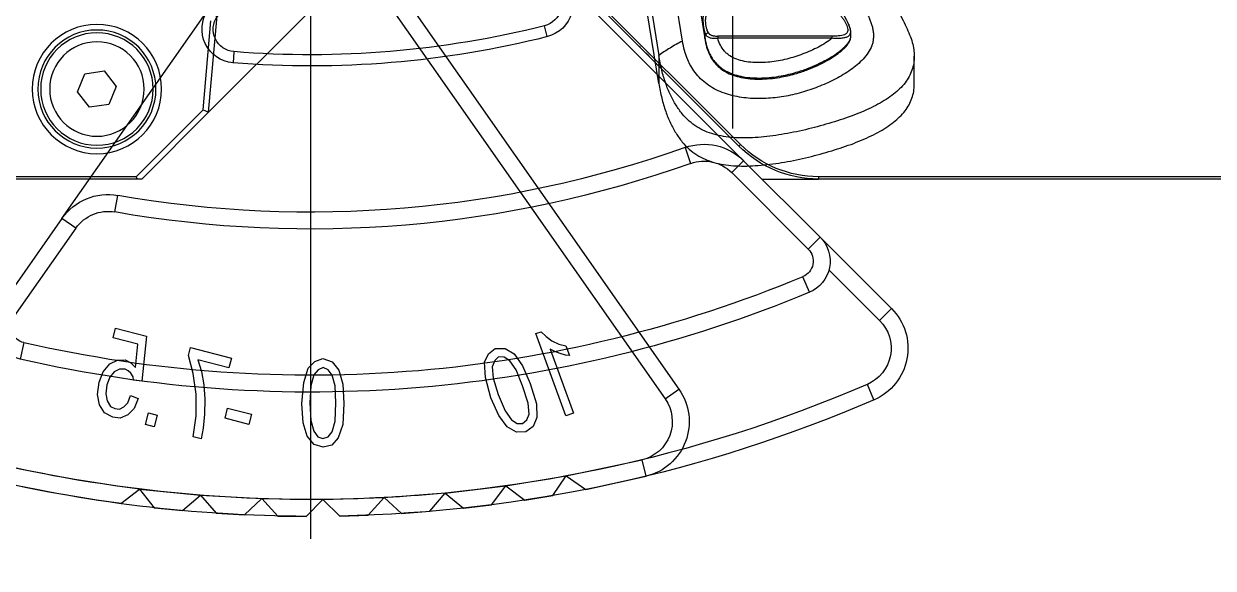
# Model space of a CAD drawing. Header units: millimetres. Extents: x -73584 to -37571, y -61249 to -50748.
# Drawn here: x -53809.8 to -53704, y -56947.1 to -56898.7 of the extents above; entities that cross this region are included whole.
import ezdxf

# ---------------------------------------------------------------- set-up
doc = ezdxf.new("R2010")
doc.units = ezdxf.units.MM
doc.header["$LTSCALE"] = 200
doc.linetypes.add('DOT_CENTER', pattern=[14, 12, -1, 0, -1])
doc.layers.add('1', color=7, linetype='Continuous')
doc.layers.add('DIM', color=3, linetype='Continuous')

# ---------------------------------------------------------------- blocks, each defined once
blk = doc.blocks.new('12586')
at = {"color": 7, "linetype": 'Continuous'}
for p, q in [((-40340.7, -54940.93), (-40342.48, -54929.92)), ((-40342.08, -54929.92), (-40340.7, -54938.43)), ((-40338.6, -54937.16), (-40339.77, -54929.92)), ((-40337.75, -54929.92), (-40336.62, -54936.92)), ((-40337.74, -54929.92), (-40336.62, -54936.82)), ((-40336.62, -54936.92), (-40336.62, -54936.82)), ((-40335.46, -54936.72), (-40335.46, -54936.91)), ((-40325.29, -54936.72), (-40335.46, -54936.72)), ((-40325.29, -54936.91), (-40335.46, -54936.91)), ((-40325.29, -54936.91), (-40325.29, -54936.72)), ((-40323.62, -54936.69), (-40323.62, -54936.59)), ((-40340.7, -54938.43), (-40340.7, -54940.93)), ((-40317.99, -54941.01), (-40317.99, -54938.51))]:
    blk.add_line(p, q, dxfattribs=at)
blk.add_lwpolyline([(-40323.62, -54936.59), (-40323.62, -54936.56), (-40323.63, -54936.36), (-40323.67, -54936.15), (-40323.73, -54935.94), (-40323.81, -54935.72), (-40323.9, -54935.5), (-40324.01, -54935.26), (-40324.15, -54934.99), (-40324.3, -54934.71), (-40324.47, -54934.39), (-40324.67, -54934), (-40324.87, -54933.59), (-40325.06, -54933.19), (-40325.18, -54932.91)], dxfattribs=at)
for centre, radius, start, end in [((-40328.27, -54937.45), 4.79, 22.0338, 22.4845), ((-40326.93, -54936.93), 3.35, 19.1651, 19.8054), ((-40324.17, -54936.35), 0.504, 336.2618, 342.3082), ((-40324.94, -54936.59), 1.32, 358.3289, 359.9358)]:
    blk.add_arc(centre, radius, start, end, dxfattribs=at)
for points, knots in [([(-40323.3, -54932.49), (-40323.27, -54932.54), (-40323.23, -54932.65), (-40323.15, -54932.81), (-40323.07, -54932.97), (-40322.97, -54933.18), (-40322.84, -54933.44), (-40322.71, -54933.71), (-40322.61, -54933.92), (-40322.49, -54934.13), (-40322.35, -54934.39), (-40322.18, -54934.7), (-40322.03, -54935.02), (-40321.9, -54935.34), (-40321.78, -54935.67), (-40321.69, -54936.01), (-40321.63, -54936.35), (-40321.61, -54936.7), (-40321.63, -54937.04), (-40321.7, -54937.39), (-40321.86, -54937.83), (-40322.16, -54938.35), (-40322.65, -54938.9), (-40323.21, -54939.39), (-40323.81, -54939.84), (-40324.46, -54940.24), (-40325.36, -54940.73), (-40326.55, -54941.26), (-40328.03, -54941.76), (-40329.58, -54942.11), (-40331.16, -54942.29), (-40332.75, -54942.27), (-40334.06, -54942.06), (-40335.06, -54941.73), (-40335.77, -54941.41), (-40336.42, -54941.01), (-40336.99, -54940.52), (-40337.48, -54939.97), (-40337.74, -54939.57), (-40337.86, -54939.36)], [0, 0, 0, 0, 0.007319, 0.014658, 0.021996, 0.02933, 0.044007, 0.0587, 0.066059, 0.073431, 0.088193, 0.102925, 0.117593, 0.132199, 0.146737, 0.161195, 0.175597, 0.189957, 0.204323, 0.218747, 0.233288, 0.262895, 0.293241, 0.324136, 0.35544, 0.387085, 0.418987, 0.483391, 0.548489, 0.614137, 0.680168, 0.746326, 0.812159, 0.844778, 0.877001, 0.908631, 0.939653, 0.970106, 1, 1, 1, 1]), ([(-40320.5, -54932.11), (-40320.34, -54932.49), (-40320.02, -54933.21), (-40319.54, -54934.21), (-40319.1, -54935.09), (-40318.72, -54935.87), (-40318.4, -54936.58), (-40318.16, -54937.25), (-40318.02, -54937.89), (-40317.99, -54938.31), (-40317.99, -54938.51)], [0, 0, 0, 0, 0.179958, 0.339038, 0.479793, 0.604647, 0.716117, 0.817296, 0.911151, 1, 1, 1, 1]), ([(-40335.96, -54934.14), (-40336.09, -54934.14), (-40336.3, -54934.2), (-40336.51, -54934.37), (-40336.63, -54934.53), (-40336.71, -54934.71), (-40336.76, -54934.91), (-40336.78, -54935.11), (-40336.78, -54935.31), (-40336.77, -54935.5), (-40336.76, -54935.69), (-40336.74, -54935.84), (-40336.72, -54935.96), (-40336.7, -54936.04), (-40336.69, -54936.13), (-40336.67, -54936.2), (-40336.65, -54936.28), (-40336.63, -54936.35), (-40336.61, -54936.41), (-40336.59, -54936.45), (-40336.58, -54936.48), (-40336.57, -54936.51), (-40336.55, -54936.54), (-40336.54, -54936.57), (-40336.54, -54936.59), (-40336.53, -54936.59), (-40336.53, -54936.59)], [0, 0, 0, 0, 0.136328, 0.204482, 0.272572, 0.340836, 0.409789, 0.478846, 0.547382, 0.61464, 0.680058, 0.742363, 0.771986, 0.801201, 0.829906, 0.857355, 0.883405, 0.908412, 0.932496, 0.944132, 0.955464, 0.966597, 0.977962, 0.990012, 0.995708, 1, 1, 1, 1]), ([(-40336.29, -54936.41), (-40336.33, -54936.35), (-40336.4, -54936.2), (-40336.47, -54935.94), (-40336.52, -54935.65), (-40336.54, -54935.35), (-40336.53, -54935.08), (-40336.48, -54934.87), (-40336.43, -54934.73), (-40336.34, -54934.6), (-40336.23, -54934.51), (-40336.1, -54934.45), (-40336.01, -54934.44), (-40335.96, -54934.44)], [0, 0, 0, 0, 0.101584, 0.215989, 0.342844, 0.478342, 0.617152, 0.686003, 0.753044, 0.817899, 0.88017, 0.940038, 1, 1, 1, 1]), ([(-40325.47, -54934.44), (-40325.29, -54934.42), (-40325, -54934.51), (-40324.69, -54934.73), (-40324.49, -54934.94), (-40324.31, -54935.17), (-40324.16, -54935.41), (-40324.04, -54935.66), (-40323.95, -54935.89), (-40323.91, -54936.08), (-40323.9, -54936.23), (-40323.92, -54936.32), (-40323.96, -54936.41), (-40324.02, -54936.48), (-40324.1, -54936.54), (-40324.24, -54936.61), (-40324.45, -54936.66), (-40324.72, -54936.7), (-40325, -54936.72), (-40325.19, -54936.72), (-40325.29, -54936.72)], [0, 0, 0, 0, 0.131591, 0.201498, 0.271859, 0.341776, 0.41038, 0.476404, 0.537912, 0.592543, 0.61695, 0.639601, 0.661262, 0.683446, 0.707695, 0.734475, 0.794483, 0.860672, 0.930509, 1, 1, 1, 1]), ([(-40323.84, -54935.65), (-40323.83, -54935.66), (-40323.81, -54935.71), (-40323.79, -54935.76), (-40323.78, -54935.79)], [0, 0, 0, 0, 0.253437, 1, 1, 1, 1]), ([(-40323.77, -54935.83), (-40323.75, -54935.88), (-40323.72, -54935.98), (-40323.67, -54936.16), (-40323.66, -54936.3), (-40323.67, -54936.39)], [0, 0, 0, 0, 0.274631, 0.536832, 1, 1, 1, 1]), ([(-40336.53, -54936.59), (-40336.55, -54936.63), (-40336.6, -54936.7), (-40336.62, -54936.78), (-40336.62, -54936.82)], [0, 0, 0, 0, 0.551262, 1, 1, 1, 1]), ([(-40336.62, -54936.82), (-40336.58, -54937.07), (-40336.46, -54937.58), (-40336.23, -54938.21), (-40335.95, -54938.71), (-40335.63, -54939.12), (-40335.19, -54939.54), (-40334.62, -54939.9), (-40333.94, -54940.16), (-40333.2, -54940.34), (-40332.4, -54940.43), (-40331.54, -54940.45), (-40330.67, -54940.39), (-40329.64, -54940.23), (-40328.58, -54939.98), (-40327.51, -54939.62), (-40326.61, -54939.24), (-40325.8, -54938.84), (-40325.1, -54938.41), (-40324.61, -54938.05), (-40324.3, -54937.78), (-40324.1, -54937.59), (-40323.91, -54937.37), (-40323.75, -54937.14), (-40323.66, -54936.93), (-40323.63, -54936.76), (-40323.62, -54936.67), (-40323.62, -54936.63)], [0, 0, 0, 0, 0.048253, 0.096642, 0.123242, 0.15455, 0.192106, 0.234447, 0.279387, 0.326322, 0.375651, 0.428931, 0.484743, 0.537203, 0.62194, 0.687588, 0.745319, 0.803196, 0.855717, 0.896805, 0.914732, 0.932211, 0.949673, 0.966866, 0.983568, 0.991758, 1, 1, 1, 1]), ([(-40336.62, -54936.92), (-40336.58, -54937.18), (-40336.46, -54937.69), (-40336.23, -54938.32), (-40335.94, -54938.82), (-40335.62, -54939.23), (-40335.18, -54939.65), (-40334.6, -54940.01), (-40333.91, -54940.27), (-40333.17, -54940.44), (-40332.36, -54940.54), (-40331.5, -54940.55), (-40330.62, -54940.48), (-40329.59, -54940.33), (-40328.53, -54940.07), (-40327.47, -54939.71), (-40326.57, -54939.33), (-40325.76, -54938.91), (-40325.07, -54938.49), (-40324.59, -54938.13), (-40324.28, -54937.86), (-40324.07, -54937.66), (-40323.89, -54937.44), (-40323.74, -54937.21), (-40323.64, -54936.96), (-40323.62, -54936.78), (-40323.62, -54936.69)], [0, 0, 0, 0, 0.048358, 0.096867, 0.123595, 0.155118, 0.192932, 0.235479, 0.280594, 0.327717, 0.377307, 0.430919, 0.486828, 0.539015, 0.62311, 0.688393, 0.746146, 0.804155, 0.856192, 0.896849, 0.914716, 0.932222, 0.94971, 0.966883, 0.98354, 1, 1, 1, 1]), ([(-40336.53, -54936.59), (-40336.51, -54936.55), (-40336.44, -54936.47), (-40336.34, -54936.42), (-40336.29, -54936.41)], [0, 0, 0, 0, 0.483745, 1, 1, 1, 1]), ([(-40336.53, -54936.59), (-40336.5, -54936.63), (-40336.46, -54936.68), (-40336.37, -54936.76), (-40336.26, -54936.82), (-40336.13, -54936.86), (-40335.99, -54936.89), (-40335.82, -54936.91), (-40335.65, -54936.91), (-40335.52, -54936.91), (-40335.46, -54936.91)], [0, 0, 0, 0, 0.096189, 0.19418, 0.298402, 0.413659, 0.542336, 0.684814, 0.839168, 1, 1, 1, 1]), ([(-40336.29, -54936.41), (-40336.29, -54936.42), (-40336.29, -54936.42), (-40336.29, -54936.43), (-40336.28, -54936.44), (-40336.27, -54936.45), (-40336.26, -54936.47), (-40336.24, -54936.5), (-40336.21, -54936.53), (-40336.17, -54936.56), (-40336.13, -54936.58), (-40336.07, -54936.62), (-40335.98, -54936.65), (-40335.86, -54936.68), (-40335.74, -54936.7), (-40335.6, -54936.72), (-40335.51, -54936.72), (-40335.46, -54936.72)], [0, 0, 0, 0, 0.005779, 0.011877, 0.024309, 0.049302, 0.074198, 0.099101, 0.149411, 0.201559, 0.256364, 0.313844, 0.434476, 0.561239, 0.700466, 0.84805, 1, 1, 1, 1]), ([(-40325.29, -54936.91), (-40325.48, -54937.06), (-40325.88, -54937.33), (-40326.73, -54937.82), (-40327.88, -54938.33), (-40329.08, -54938.71), (-40330.07, -54938.92), (-40330.83, -54939.03), (-40331.59, -54939.08), (-40332.34, -54939.07), (-40333.08, -54938.98), (-40333.77, -54938.8), (-40334.29, -54938.55), (-40334.64, -54938.28), (-40334.95, -54937.97), (-40335.25, -54937.52), (-40335.4, -54937.11), (-40335.46, -54936.91)], [0, 0, 0, 0, 0.061989, 0.125452, 0.254736, 0.385733, 0.451581, 0.51746, 0.583168, 0.64828, 0.712388, 0.774505, 0.832944, 0.860989, 0.888722, 0.943988, 1, 1, 1, 1]), ([(-40324.95, -54936.93), (-40324.98, -54936.93), (-40325.09, -54936.92), (-40325.21, -54936.92), (-40325.29, -54936.91)], [0, 0, 0, 0, 0.248842, 1, 1, 1, 1]), ([(-40323.77, -54936.65), (-40323.79, -54936.68), (-40323.86, -54936.74), (-40323.98, -54936.8), (-40324.11, -54936.85), (-40324.26, -54936.88), (-40324.42, -54936.91), (-40324.66, -54936.93), (-40324.83, -54936.93), (-40324.95, -54936.93)], [0, 0, 0, 0, 0.100052, 0.207523, 0.323069, 0.446381, 0.576612, 0.71294, 1, 1, 1, 1]), ([(-40323.67, -54936.39), (-40323.67, -54936.4), (-40323.67, -54936.43), (-40323.68, -54936.47), (-40323.69, -54936.5)], [0, 0, 0, 0, 0.253426, 1, 1, 1, 1]), ([(-40338.6, -54937.16), (-40338.97, -54937.35), (-40339.69, -54937.75), (-40340.37, -54938.2), (-40340.7, -54938.43)], [0, 0, 0, 0, 0.511594, 1, 1, 1, 1]), ([(-40337.86, -54939.36), (-40337.96, -54939.19), (-40338.17, -54938.75), (-40338.43, -54938.01), (-40338.55, -54937.44), (-40338.6, -54937.16)], [0, 0, 0, 0, 0.253119, 0.628036, 1, 1, 1, 1]), ([(-40317.99, -54938.51), (-40317.99, -54938.72), (-40318.02, -54939.14), (-40318.18, -54939.75), (-40318.44, -54940.33), (-40318.94, -54941.09), (-40319.65, -54941.76), (-40320.49, -54942.36), (-40321.23, -54942.79), (-40322.04, -54943.2), (-40323.23, -54943.71), (-40324.84, -54944.28), (-40326.53, -54944.76), (-40327.92, -54945.1), (-40329.33, -54945.4), (-40330.73, -54945.62), (-40332.11, -54945.74), (-40333.1, -54945.78), (-40334.05, -54945.75), (-40334.95, -54945.65), (-40335.79, -54945.46), (-40336.59, -54945.18), (-40337.33, -54944.79), (-40338.02, -54944.27), (-40338.64, -54943.63), (-40339.2, -54942.84), (-40339.69, -54941.93), (-40340.12, -54940.88), (-40340.46, -54939.7), (-40340.63, -54938.87), (-40340.7, -54938.43)], [0, 0, 0, 0, 0.021175, 0.042051, 0.063215, 0.085217, 0.133505, 0.160402, 0.189155, 0.219668, 0.251772, 0.319916, 0.391742, 0.428314, 0.464892, 0.53669, 0.571267, 0.604541, 0.636326, 0.666626, 0.69559, 0.723648, 0.751471, 0.779863, 0.80969, 0.841783, 0.876611, 0.914441, 0.955502, 1, 1, 1, 1]), ([(-40340.7, -54940.93), (-40340.63, -54941.37), (-40340.46, -54942.2), (-40340.12, -54943.38), (-40339.69, -54944.43), (-40339.2, -54945.34), (-40338.64, -54946.13), (-40338.02, -54946.77), (-40337.33, -54947.29), (-40336.59, -54947.68), (-40335.79, -54947.96), (-40334.95, -54948.15), (-40334.05, -54948.25), (-40333.1, -54948.28), (-40332.11, -54948.24), (-40330.73, -54948.12), (-40329.33, -54947.9), (-40327.92, -54947.6), (-40326.53, -54947.26), (-40324.84, -54946.78), (-40323.23, -54946.21), (-40322.04, -54945.7), (-40321.23, -54945.29), (-40320.49, -54944.86), (-40319.65, -54944.26), (-40318.94, -54943.59), (-40318.44, -54942.83), (-40318.18, -54942.25), (-40318.02, -54941.64), (-40317.99, -54941.22), (-40317.99, -54941.01)], [0, 0, 0, 0, 0.044498, 0.085559, 0.123389, 0.158217, 0.19031, 0.220137, 0.248529, 0.276351, 0.30441, 0.333374, 0.363674, 0.395459, 0.428733, 0.46331, 0.535108, 0.571686, 0.608258, 0.680084, 0.748228, 0.780332, 0.810845, 0.839598, 0.866495, 0.914783, 0.936785, 0.957949, 0.978825, 1, 1, 1, 1])]:
    blk.add_open_spline(points, degree=3, knots=knots, dxfattribs=at)
blk.add_open_spline([(-40323.71, -54936.55), (-40323.72, -54936.58), (-40323.74, -54936.62), (-40323.77, -54936.65)], degree=3, dxfattribs=at)
at = {"layer": 'DIM', "color": 3}
blk.add_line((-40334.15, -54929.92), (-40334.15, -54944.92), dxfattribs=at)
blk = doc.blocks.new('23-D1020-B_EXTRUSION-MAIN-BODY_BASESTAND-0_5m_Absen-PL__363', base_point=(418.75, -61.98))
at = {"color": 7, "linetype": 'Continuous'}
for p, q in [((880.54, -58.91), (904.18, -35.27)), ((880.68, -59.05), (904.32, -35.41)), ((427.82, -56.05), (419.25, -47.48)), ((427.82, -56.05), (427.07, -47.47)), ((428.3, -55.82), (427.61, -47.91)), ((888.94, -50.79), (889.1, -50.63)), ((889.43, -50.3), (889.54, -50.19)), ((889.54, -50.19), (889.75, -49.98)), ((887.98, -51.75), (888.02, -51.71)), ((888.02, -51.71), (888.11, -51.62)), ((888.64, -51.09), (888.75, -50.98)), ((888.75, -50.98), (888.94, -50.79)), ((887.75, -51.98), (887.85, -51.88)), ((887.85, -51.88), (887.89, -51.84)), ((428.3, -55.82), (427.82, -56.05)), ((428.3, -55.82), (434.26, -61.78)), ((427.82, -56.05), (433.75, -61.98)), ((433.75, -61.98), (434.17, -61.98)), ((434.26, -61.78), (434.17, -61.98)), ((434.17, -61.98), (873.61, -61.98)), ((434.26, -61.78), (873.61, -61.78)), ((878.63, -61.98), (873.61, -61.98))]:
    blk.add_line(p, q, dxfattribs=at)
at = {"color": 140, "linetype": 'Continuous'}
for p, q in [((880.68, -59.05), (880.54, -58.91)), ((873.61, -61.78), (873.61, -61.98))]:
    blk.add_line(p, q, dxfattribs=at)
at = {"color": 7, "linetype": 'Continuous'}
for radius in [5.75, 5.25]:
    blk.add_circle((437.75, -53.98), radius, dxfattribs=at)
for radius in [9.8, 10]:
    blk.add_arc((873.61, -51.98), radius, 270, 315, dxfattribs=at)
blk = doc.blocks.new('23-D1023-B_CURAVLE-PLATE-RIGHT_Absen-PL__364', base_point=(865.65, -91.98))
at = {"color": 7, "linetype": 'Continuous'}
for p, q in [((894.25, 17.02), (907.3, 17.02)), ((918.2, 17.02), (907.3, 17.02)), ((928.52, 16.02), (918.2, 17.02)), ((894.54, 16.87), (894.37, 16.9)), ((928.52, 16.02), (940.79, 14.82)), ((941.37, 14.68), (941.26, 13.58)), ((941.24, 12.07), (920.96, -4.94)), ((941.88, 11.3), (921.61, -5.71)), ((902.48, 8.79), (907.61, 5.83)), ((917.75, -31.39), (917.75, -11.84)), ((918.75, -31.39), (918.75, -11.84)), ((906.75, -30.85), (906.75, -31.55)), ((905.27, -34.28), (905.34, -33.89)), ((919.38, -36.56), (927.05, -47.52)), ((920.2, -35.98), (927.87, -46.94)), ((903.41, -37.2), (896.32, -44.29)), ((904.11, -37.91), (897.03, -45)), ((896.32, -44.29), (880.26, -60.35)), ((940.86, -65.49), (927.87, -46.94)), ((873.45, -67.16), (880.26, -60.35)), ((874.51, -68.22), (881.32, -61.41)), ((940.86, -65.49), (946.36, -73.35)), ((939.63, -66.35), (945.13, -74.21)), ((873.45, -67.16), (867.12, -73.49)), ((872.67, -70.06), (868.18, -74.55)), ((946.36, -73.35), (951.49, -80.68)), ((946.62, -76.34), (950.26, -81.54)), ((917.66, -90.48), (916.16, -91.95)), ((919.14, -91.98), (917.66, -90.48))]:
    blk.add_line(p, q, dxfattribs=at)
at = {"color": 140, "linetype": 'Continuous'}
for p, q in [((895.18, 16.09), (895.36, 16.24)), ((941.04, 13.4), (940.31, 14.08)), ((941.24, 12.07), (941.88, 11.3)), ((921.61, -5.71), (920.96, -4.94)), ((917.75, -11.84), (918.75, -11.84)), ((906.61, -31.55), (906.75, -31.55)), ((918.75, -31.39), (917.75, -31.39)), ((919.38, -36.56), (920.2, -35.98)), ((904.11, -37.91), (903.41, -37.2)), ((897.03, -45), (896.32, -44.29)), ((927.87, -46.94), (927.05, -47.52)), ((897.71, -49.32), (897.95, -48.35)), ((925.57, -50.66), (925.65, -51.65)), ((885.47, -59.18), (884.97, -60.59)), ((881.32, -61.41), (880.26, -60.35)), ((936.16, -64.91), (935.9, -63.44)), ((939.63, -66.35), (940.86, -65.49)), ((874.51, -68.22), (873.45, -67.16)), ((874.41, -72.05), (874.99, -70.67)), ((868.18, -74.55), (867.12, -73.49)), ((946.36, -73.35), (945.13, -74.21)), ((944.24, -76.53), (944.58, -78)), ((868.67, -81.62), (869.26, -80.24)), ((951.49, -80.68), (950.26, -81.54)), ((948.22, -86.95), (948.58, -88.4))]:
    blk.add_line(p, q, dxfattribs=at)
at = {"color": 7, "linetype": 'Continuous'}
for centre, radius, start, end in [((907.3, 16.02), 1, 90, 237.8343), ((893.78, 15.02), 2, 37.5549, 67.4999), ((918.75, 34.22), 29.5, 217.5551, 316.9552), ((928.43, 15.02), 1, 296.7498, 84.4477), ((918.75, 34.22), 22.5, 237.8343, 296.7498), ((940.6, 12.83), 2, 67.2804, 84.4477), ((941.77, 12.72), 2, 101.6151, 136.9552), ((940.6, 12.83), 2, 310, 67.2804), ((918.75, 34.22), 30.5, 248.5714, 316.9552), ((941.77, 12.72), 1, 120.6279, 136.9552), ((940.6, 12.83), 1, 310, 48.2676), ((926.75, -11.84), 9, 130, 180), ((926.75, -11.84), 8, 130, 180), ((897.75, -31.55), 9, 315, 0), ((926.75, -31.39), 9, 180, 215), ((926.75, -31.39), 8, 180, 215), ((897.75, -31.55), 8, 314.9999, 339.9999), ((898.44, -46.41), 3, 135, 255.862), ((898.44, -46.41), 2, 135, 255.862), ((925.41, -48.66), 2, 274.5963, 35), ((925.41, -48.66), 3, 274.5963, 35), ((918.75, 34.22), 85.15, 255.862, 274.5963), ((918.75, 34.22), 86.15, 255.862, 274.5963), ((883.79, -63.89), 5, 70.3878, 135), ((918.75, 34.22), 99.15, 250.3878, 279.9601), ((883.79, -63.89), 3.5, 70.3878, 135), ((918.75, 34.22), 100.65, 250.3878, 279.9601), ((936.76, -68.36), 5, 35, 99.9601), ((936.76, -68.36), 3.5, 35, 99.9601), ((875.57, -69.28), 3, 135, 247.3539), ((875.57, -69.28), 1.5, 135, 247.3539), ((918.75, 34.22), 113.65, 247.3539, 282.9618), ((918.75, 34.22), 115.15, 247.3539, 282.9618), ((870.65, -77.03), 5, 135, 246.6188), ((943.91, -75.07), 3, 282.9618, 35), ((870.65, -77.03), 3.5, 135, 246.6188), ((943.91, -75.07), 1.5, 282.9618, 35), ((918.75, 34.22), 124.7, 246.6188, 269.5), ((947.4, -83.55), 5, 283.6719, 35), ((918.75, 34.22), 126.2, 246.6188, 268.823), ((947.4, -83.55), 3.5, 283.6719, 35), ((918.75, 34.22), 124.7, 269.5, 283.6719), ((918.75, 34.22), 126.2, 270.177, 283.6719)]:
    blk.add_arc(centre, radius, start, end, dxfattribs=at)
blk = doc.blocks.new('CHEESE-HEAD-HEXAGON-SOCKET-BOLT_ISO-7379_M5-6_5x10_A2-70_STAINLESS-STEEL__368', base_point=(432.75, -58.98))
at = {"color": 7, "linetype": 'Continuous'}
for p, q in [((437.1, -52.37), (436.03, -53.74)), ((438.82, -52.62), (437.1, -52.37)), ((439.47, -54.22), (438.82, -52.62)), ((436.03, -53.74), (436.68, -55.34)), ((438.4, -55.59), (439.47, -54.22)), ((436.68, -55.34), (438.4, -55.59))]:
    blk.add_line(p, q, dxfattribs=at)
blk.add_circle((437.75, -53.98), 5, dxfattribs=at)
at = {"color": 140, "linetype": 'Continuous'}
blk.add_circle((437.75, -53.98), 4.2, dxfattribs=at)
blk = doc.blocks.new('Top1', base_point=(668.75, -75.52))
at = {"color": 7, "linetype": 'Continuous'}
for p, q in [((417.3, -35.98), (386.01, -80.68)), ((418.53, -36.84), (387.24, -81.54)), ((396.06, -83.05), (398.72, -75.73)), ((397.82, -75.98), (397.3, -76.37)), ((398.26, -75.56), (397.82, -75.98)), ((398.72, -75.73), (398.26, -75.56)), ((436.09, -75.25), (433.33, -75.96)), ((433.33, -75.96), (433.77, -79.97)), ((434.12, -76.67), (436.31, -76.1)), ((436.31, -76.1), (436.09, -75.25)), ((397.46, -77.11), (395.39, -82.8)), ((396.06, -76.81), (395.74, -77.69)), ((396.68, -76.67), (396.06, -76.81)), ((397.3, -76.37), (396.68, -76.67)), ((397.05, -77.33), (397.46, -77.11)), ((401.46, -77.04), (400.66, -77.54)), ((402.35, -77.05), (401.46, -77.04)), ((402.94, -77.53), (402.35, -77.05)), ((429.42, -76.97), (425.8, -77.91)), ((429.6, -77.69), (429.42, -76.97)), ((434.33, -78.75), (434.12, -76.67)), ((395.74, -77.69), (396.08, -77.65)), ((396.08, -77.65), (396.56, -77.51)), ((396.56, -77.51), (397.05, -77.33)), ((400.66, -77.54), (399.91, -78.58)), ((400.48, -78.94), (401.05, -78.15)), ((401.05, -78.15), (401.56, -77.81)), ((401.56, -77.81), (402.04, -77.78)), ((402.04, -77.78), (402.39, -78.12)), ((402.39, -78.12), (402.61, -78.67)), ((403.28, -78.28), (402.94, -77.53)), ((417.68, -77.95), (416.83, -78.25)), ((418.39, -78.2), (417.68, -77.95)), ((418.97, -78.79), (418.39, -78.2)), ((425.8, -77.91), (426.03, -78.76)), ((426.03, -78.76), (428.78, -78.05)), ((428.78, -78.05), (428.45, -79.1)), ((429.19, -79.27), (429.6, -77.69)), ((435.25, -78.06), (434.73, -78.34)), ((435.91, -78.09), (435.25, -78.06)), ((436.59, -78.42), (435.91, -78.09)), ((399.91, -78.58), (399.23, -80.17)), ((399.92, -80.36), (400.48, -78.94)), ((402.61, -78.67), (402.53, -79.69)), ((403.21, -79.62), (403.28, -78.28)), ((416.25, -78.99), (415.9, -80.22)), ((416.83, -78.25), (416.25, -78.99)), ((416.83, -79.43), (417.19, -78.94)), ((417.19, -78.94), (417.63, -78.74)), ((417.63, -78.74), (418.08, -78.94)), ((418.08, -78.94), (418.48, -79.38)), ((419.37, -80.07), (418.97, -78.79)), ((428.45, -79.1), (428.25, -80.27)), ((428.93, -81.12), (429.19, -79.27)), ((434.73, -78.34), (434.33, -78.75)), ((434.54, -79.56), (434.74, -79.26)), ((434.74, -79.26), (434.96, -79.05)), ((434.96, -79.05), (435.24, -78.88)), ((435.24, -78.88), (435.75, -78.9)), ((435.75, -78.9), (436.22, -79.13)), ((436.22, -79.13), (436.61, -79.59)), ((437.19, -79.13), (436.59, -78.42)), ((437.56, -80.05), (437.19, -79.13)), ((399.23, -80.17), (398.68, -81.96)), ((402.53, -79.69), (402.09, -81.15)), ((402.74, -81.44), (403.21, -79.62)), ((415.9, -80.22), (415.81, -81.94)), ((416.57, -80.37), (416.83, -79.43)), ((418.48, -79.38), (418.74, -80.37)), ((419.54, -81.94), (419.37, -80.07)), ((428.25, -80.27), (428.17, -81.57)), ((433.77, -79.97), (434.49, -79.88)), ((434.49, -79.88), (434.54, -79.56)), ((436.61, -79.59), (436.88, -80.28)), ((436.88, -80.28), (436.95, -81.08)), ((437.7, -81.14), (437.56, -80.05)), ((399.4, -81.91), (399.92, -80.36)), ((402.09, -81.15), (401.47, -82.6)), ((416.52, -81.89), (416.57, -80.37)), ((418.74, -80.37), (418.83, -81.89)), ((428.92, -83.05), (428.93, -81.12)), ((434.75, -81.24), (434.08, -81.51)), ((435, -81.89), (434.75, -81.24)), ((436.95, -81.08), (436.84, -81.72)), ((437.53, -82.05), (437.7, -81.14)), ((398.68, -81.96), (398.65, -83.2)), ((399.33, -82.88), (399.4, -81.91)), ((402.03, -83.02), (402.74, -81.44)), ((415.81, -81.94), (415.9, -83.81)), ((416.57, -83.52), (416.52, -81.89)), ((418.83, -81.89), (418.74, -83.47)), ((419.41, -83.67), (419.54, -81.94)), ((426.13, -82.35), (424.02, -82.9)), ((426.36, -83.26), (426.13, -82.35)), ((428.17, -81.57), (428.19, -82.88)), ((434.08, -81.51), (434.45, -82.39)), ((434.45, -82.39), (435.01, -82.95)), ((435.37, -82.25), (435, -81.89)), ((435.75, -82.46), (435.37, -82.25)), ((436.15, -82.4), (435.75, -82.46)), ((436.55, -82.2), (436.15, -82.4)), ((436.84, -81.72), (436.55, -82.2)), ((437.07, -82.78), (437.53, -82.05)), ((395.39, -82.8), (396.06, -83.05)), ((398.65, -83.2), (398.97, -84)), ((399.52, -83.41), (399.33, -82.88)), ((399.93, -83.72), (399.52, -83.41)), ((400.9, -83.39), (400.39, -83.73)), ((401.47, -82.6), (400.9, -83.39)), ((401.29, -84.01), (402.03, -83.02)), ((416.83, -84.45), (416.57, -83.52)), ((418.74, -83.47), (418.48, -84.41)), ((424.02, -82.9), (424.25, -83.8)), ((424.25, -83.8), (426.36, -83.26)), ((428.19, -82.88), (428.29, -84.13)), ((429.18, -84.92), (428.92, -83.05)), ((433.17, -82.77), (432.39, -82.97)), ((432.39, -82.97), (432.66, -84.02)), ((433.44, -83.82), (433.17, -82.77)), ((435.01, -82.95), (435.68, -83.24)), ((435.68, -83.24), (436.35, -83.17)), ((436.35, -83.17), (437.07, -82.78)), ((398.97, -84), (399.61, -84.45)), ((399.61, -84.45), (400.45, -84.49)), ((400.39, -83.73), (399.93, -83.72)), ((400.45, -84.49), (401.29, -84.01)), ((415.9, -83.81), (416.3, -85)), ((417.19, -84.9), (416.83, -84.45)), ((418.48, -84.41), (418.12, -84.9)), ((419.05, -84.85), (419.41, -83.67)), ((428.29, -84.13), (428.49, -85.1)), ((432.66, -84.02), (433.44, -83.82)), ((416.3, -85), (416.88, -85.64)), ((416.88, -85.64), (417.63, -85.83)), ((417.68, -85.05), (417.19, -84.9)), ((417.63, -85.83), (418.43, -85.59)), ((418.12, -84.9), (417.68, -85.05)), ((418.43, -85.59), (419.05, -84.85)), ((428.49, -85.1), (429.18, -84.92)), ((396.03, -88.39), (389.28, -86.95)), ((394.29, -89.59), (388.92, -88.4)), ((396.03, -88.39), (394.29, -89.59)), ((401.4, -89.27), (396.03, -88.39)), ((397.22, -90.13), (396.03, -88.39)), ((401.4, -89.27), (399.71, -90.54)), ((406.8, -89.91), (401.4, -89.27)), ((402.66, -90.95), (401.4, -89.27)), ((433.95, -89.55), (428.53, -90.1)), ((433.95, -89.55), (432.65, -91.21)), ((435.61, -90.85), (433.95, -89.55)), ((399.71, -90.54), (397.22, -90.13)), ((406.8, -89.91), (405.17, -91.25)), ((408.14, -91.53), (406.8, -89.91)), ((412.22, -90.31), (410.66, -91.72)), ((413.63, -91.88), (412.22, -90.31)), ((417.66, -90.48), (412.22, -90.31)), ((417.66, -90.48), (416.16, -91.95)), ((423.1, -90.4), (417.66, -90.48)), ((419.14, -91.98), (417.66, -90.48)), ((423.1, -90.4), (421.66, -91.95)), ((428.53, -90.1), (423.1, -90.4)), ((424.64, -91.84), (423.1, -90.4)), ((428.53, -90.1), (427.16, -91.7)), ((430.14, -91.47), (428.53, -90.1)), ((405.17, -91.25), (402.66, -90.95)), ((410.66, -91.72), (408.14, -91.53)), ((416.16, -91.95), (413.63, -91.88)), ((421.66, -91.95), (419.14, -91.98)), ((427.16, -91.7), (424.64, -91.84)), ((432.65, -91.21), (430.14, -91.47))]:
    blk.add_line(p, q, dxfattribs=at)
at = {"color": 140, "linetype": 'Continuous'}
for p, q in [((387.24, -81.54), (386.01, -80.68)), ((388.92, -88.4), (389.28, -86.95))]:
    blk.add_line(p, q, dxfattribs=at)
at = {"color": 7, "linetype": 'Continuous'}
for centre, radius, start, end in [((418.75, 34.22), 124.7, 277, 293.3812), ((390.1, -83.55), 5, 145, 256.3281), ((390.1, -83.55), 3.5, 145, 256.3281), ((418.75, 34.22), 126.2, 277.677, 293.3812), ((418.75, 34.22), 124.7, 264.5, 267)]:
    blk.add_arc(centre, radius, start, end, dxfattribs=at)
at = {"layer": '1', "color": 1, "linetype": 'DOT_CENTER'}
for p, q in [((418.75, 43.17), (418.75, -93.98)), ((918.75, 43.17), (918.75, -93.98))]:
    blk.add_line(p, q, dxfattribs=at)
for name, p in [('23-D1020-B_EXTRUSION-MAIN-BODY_BASESTAND-0_5m_Absen-PL__363', (418.75, -61.98)), ('23-D1023-B_CURAVLE-PLATE-RIGHT_Absen-PL__364', (865.65, -91.98)), ('CHEESE-HEAD-HEXAGON-SOCKET-BOLT_ISO-7379_M5-6_5x10_A2-70_STAINLESS-STEEL__368', (432.75, -58.98))]:
    blk.add_blockref(name, p)
blk = doc.blocks.new('*U238')
at = {"xscale": -1, "rotation": 359.9999999999976}
blk.add_blockref('Top1', (0, -53.71), dxfattribs=at)
at = {"layer": 'DIM', "color": 0}
blk.add_blockref('12586', (40121.65, 54909.25), dxfattribs=at)
blk = doc.blocks.new('*U239')
at = {"layer": 'DIM', "color": 0, "linetype": 'ByBlock', "lineweight": -2, "transparency": 16777216}
for p in [(500, 0), (1000, 0)]:
    blk.add_blockref('*U238', p, dxfattribs=at)
blk = doc.blocks.new('DEFAULT_6__112', base_point=(33.9, -654))
at = {"color": 7, "linetype": 'Continuous'}
for p, q in [((36.69, -639.37), (42.16, -640.01)), ((42.16, -640.01), (90.55, -645.61)), ((36.12, -644.34), (41.58, -644.97)), ((41.58, -644.97), (89.98, -650.58)), ((94.53, -646.07), (94.99, -646.13)), ((103.5, -647.11), (103.96, -647.16)), ((108.93, -647.74), (120.13, -649.04)), ((119.56, -654), (120.13, -649.04)), ((121.01, -650.15), (120.13, -649.04)), ((93.95, -651.04), (94.97, -651.16)), ((102.37, -652.01), (103.39, -652.13)), ((108.36, -652.71), (119.56, -654)), ((120.67, -653.13), (119.56, -654))]:
    blk.add_line(p, q, dxfattribs=at)
at = {"color": 140, "linetype": 'Continuous'}
for p, q in [((42.16, -640.01), (41.87, -642.49)), ((41.87, -642.49), (41.58, -644.97))]:
    blk.add_line(p, q, dxfattribs=at)
at = {"color": 7, "linetype": 'Continuous'}
blk.add_arc((36.4, -641.86), 2.5, 83.3933, 263.3933, dxfattribs=at)
blk.add_spline([(121.01, -650.15), (121.01, -650.18), (121.01, -650.2), (120.99, -650.32), (120.98, -650.44), (120.96, -650.58), (120.95, -650.73), (120.93, -650.85), (120.92, -650.95), (120.89, -651.16), (120.87, -651.36), (120.85, -651.52), (120.84, -651.64), (120.82, -651.84), (120.8, -652.02), (120.78, -652.17), (120.77, -652.27), (120.76, -652.32), (120.74, -652.47), (120.72, -652.65), (120.7, -652.83), (120.69, -652.95), (120.68, -653.02), (120.67, -653.07), (120.67, -653.1), (120.67, -653.13)], degree=3, dxfattribs=at)
blk = doc.blocks.new('23-B0027-A_CLAMP-HS-431-NORMAL-STEEL__118', base_point=(33.9, -678.78))
blk.add_blockref('DEFAULT_6__112', (33.9, -654))
blk = doc.blocks.new('23-A0267-A_CLAMP_STACKING_Absen_2__119', base_point=(33.9, -678.78))
blk.add_blockref('23-B0027-A_CLAMP-HS-431-NORMAL-STEEL__118', (33.9, -678.78))
blk = doc.blocks.new('23-A0226-B_OUTRIGGER-0_8m_STACKING_Absen__188', base_point=(-4.7, -694.14))
blk.add_blockref('23-A0267-A_CLAMP_STACKING_Absen_2__119', (33.9, -678.78))
blk = doc.blocks.new('*U241')
at = {"rotation": 270.0000000000176}
blk.add_blockref('23-A0226-B_OUTRIGGER-0_8m_STACKING_Absen__188', (-210.26, 404.75), dxfattribs=at)
blk = doc.blocks.new('*U242')
at = {"layer": 'DIM', "color": 0, "linetype": 'ByBlock', "lineweight": -2, "transparency": 16777216}
blk.add_blockref('*U241', (1000, 0), dxfattribs=at)

msp = doc.modelspace()

# ---------------------------------------------------------------- block references
at = {"layer": 'DIM', "color": 0}
msp.add_blockref('*U239', (-54534.278, -56872.358), dxfattribs=at)
at = {"layer": 'DIM', "color": 3}
msp.add_blockref('*U242', (-54534.506, -57287.681), dxfattribs=at)

doc.saveas('drawing.dxf')
